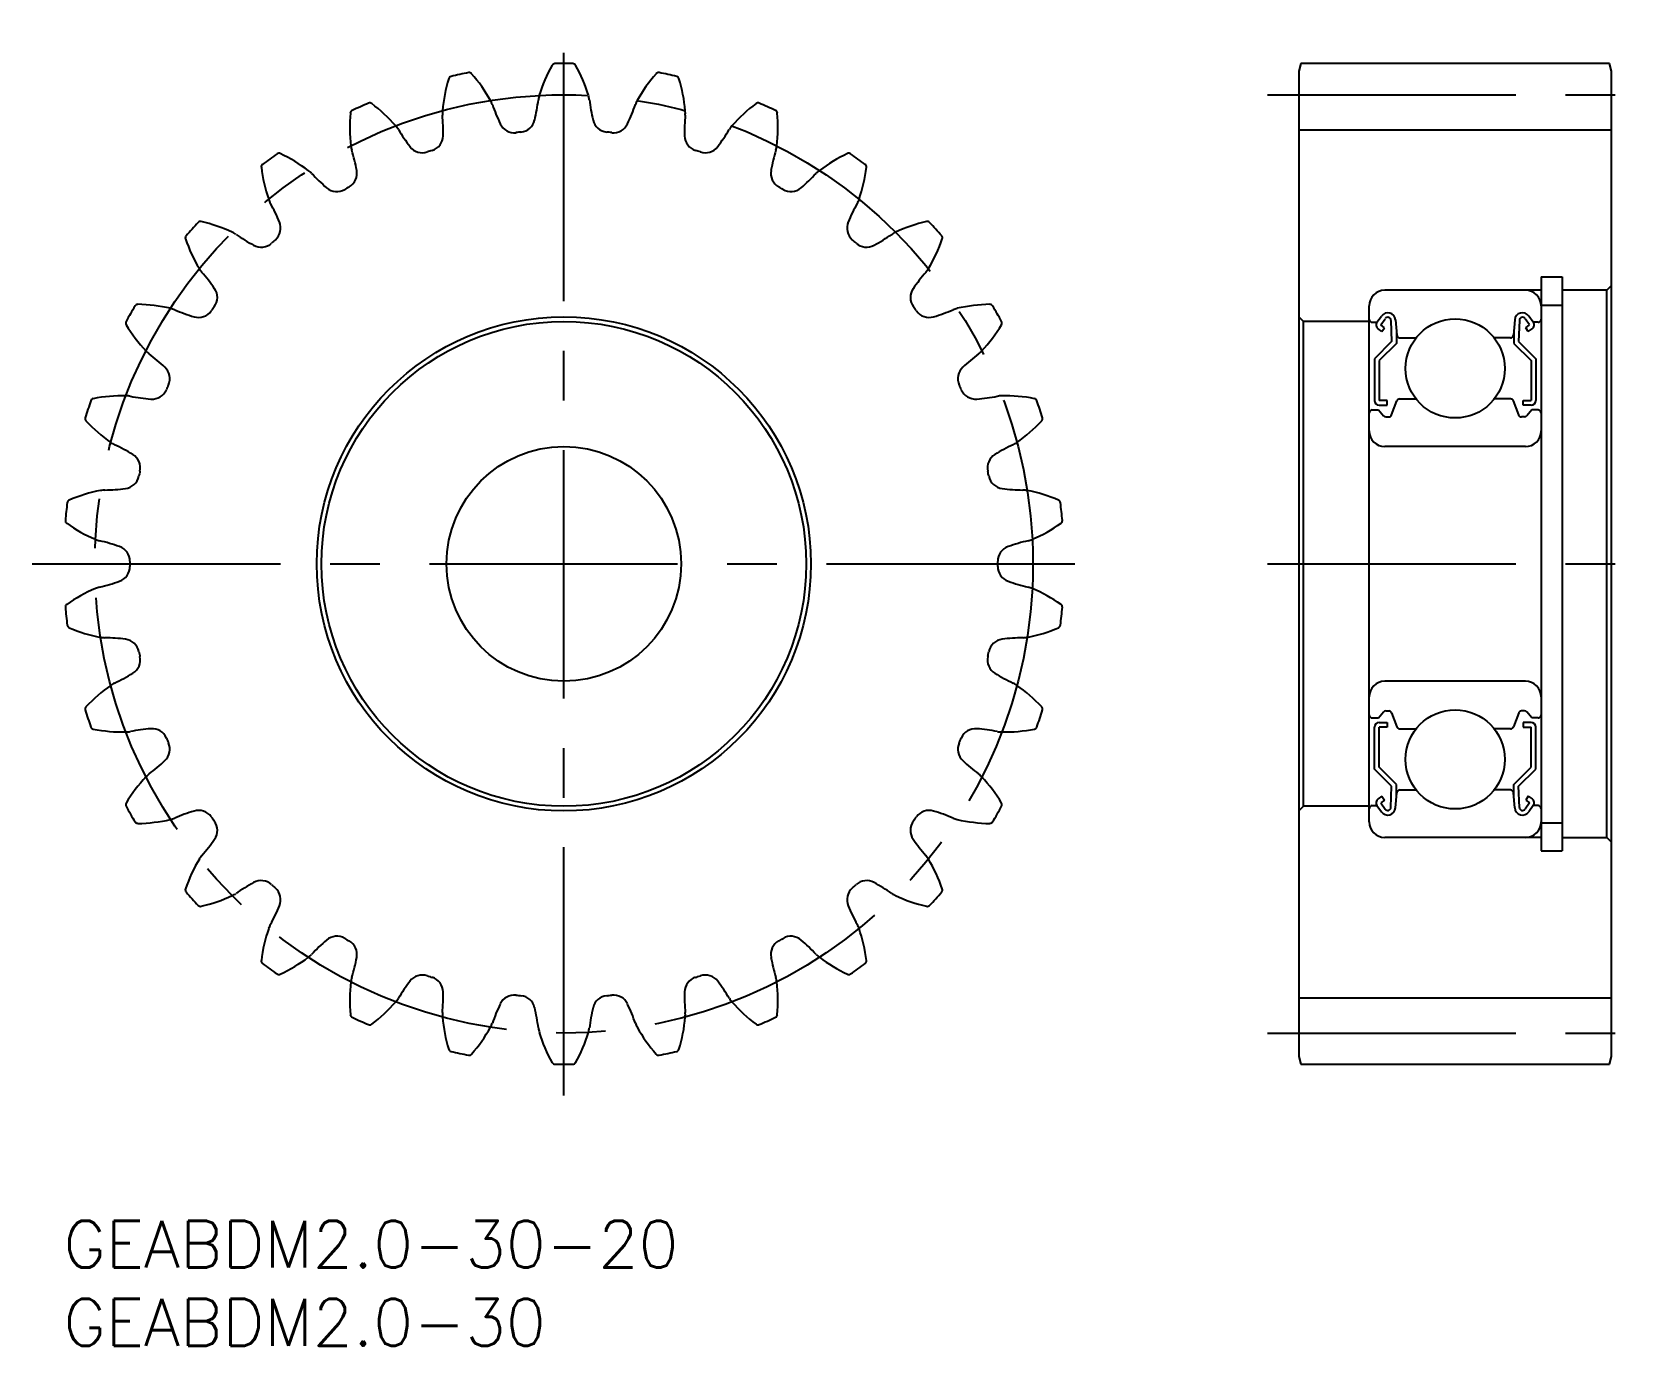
# Model space of a CAD drawing. Extents: x -2 to 101, y -8 to 76.
import ezdxf

# ---------------------------------------------------------------- set-up
doc = ezdxf.new("R2010")
doc.units = 0
doc.header["$LTSCALE"] = 0.5
doc.linetypes.add('CENTER', pattern=[50.8, 31.75, -6.35, 6.35, -6.35])
for name, color, linetype in [('MSM_CENTER', 1, 'CENTER'), ('MSM_CONTINUOUS', 7, 'CONTINUOUS'), ('MSM_PART_NUMBER', 7, 'CONTINUOUS')]:
    doc.layers.add(name, color=color, linetype=linetype)
doc.styles.get("Standard").update_dxf_attribs({"font": 'txt.shx', "height": 1, "bigfont": 'bigfont.shx'})

# ---------------------------------------------------------------- blocks, each defined once
blk = doc.blocks.new('*U3')
at = {"layer": 'MSM_PART_NUMBER'}
blk.add_text('GEABDM2.0-30', height=3, dxfattribs=at).set_placement((0, -8))
blk = doc.blocks.new('*U4')
at = {"layer": 'MSM_PART_NUMBER'}
blk.add_text('GEABDM2.0-30-20', height=3, dxfattribs=at).set_placement((0, -3))

msp = doc.modelspace()

# ---------------------------------------------------------------- linework, layer by layer
at = {"layer": 'MSM_CENTER'}
for p, q in [((32, 8), (32, 76)), ((77, 72), (101, 72)), ((-2, 42), (66, 42)), ((77, 42), (101, 42)), ((77, 12), (101, 12))]:
    msp.add_line(p, q, dxfattribs=at)
msp.add_circle((32, 42), 30, dxfattribs=at)
at = {"layer": 'MSM_CONTINUOUS'}
for p, q in [((79.13, 74), (79, 73.5)), ((79, 73.5), (79, 10.5)), ((98.87, 74), (79.13, 74)), ((99, 73.5), (98.87, 74)), ((99, 10.5), (99, 73.5)), ((79, 69.75), (99, 69.75)), ((94.5, 60.35), (95.85, 60.35)), ((94.5, 60.35), (94.5, 23.65)), ((95.85, 60.35), (95.85, 23.65)), ((99, 59.8), (98.7, 59.5)), ((94.5, 59.5), (84.5, 59.5)), ((98.7, 59.5), (95.85, 59.5)), ((98.7, 24.5), (98.7, 59.5)), ((79.3, 57.5), (79, 57.8)), ((83.5, 25.5), (83.5, 58.5)), ((83.5, 25.5), (83.5, 58.5)), ((84, 57.45), (84.28, 57.85)), ((84.25, 57.28), (84.53, 57.68)), ((93.75, 57.28), (93.47, 57.68)), ((94, 57.45), (93.72, 57.85)), ((94.5, 58.55), (95.85, 58.55)), ((83.5, 57.5), (79.3, 57.5)), ((79.3, 26.5), (79.3, 57.5)), ((83.7, 57.45), (84, 57.45)), ((84.32, 56.86), (84.07, 57.03)), ((84.49, 57.1), (84.25, 57.28)), ((84.32, 56.86), (84.49, 57.1)), ((84.89, 57.57), (84.94, 56.22)), ((85.19, 57.6), (85.27, 56.63)), ((85.24, 56.97), (85.24, 56.1)), ((92.81, 57.6), (92.73, 56.63)), ((92.76, 56.97), (92.76, 56.1)), ((93.11, 57.57), (93.06, 56.22)), ((93.51, 57.1), (93.75, 57.28)), ((93.68, 56.86), (93.51, 57.1)), ((93.68, 56.86), (93.93, 57.03)), ((94.3, 57.45), (94, 57.45)), ((84.94, 56.22), (83.84, 55.12)), ((85.24, 56.1), (84.14, 55)), ((85.47, 56.45), (86.49, 56.45)), ((92.53, 56.45), (91.51, 56.45)), ((92.76, 56.1), (93.86, 55)), ((93.06, 56.22), (94.16, 55.12)), ((83.84, 55.12), (83.84, 52.45)), ((84.14, 55), (84.14, 52.45)), ((93.86, 55), (93.86, 52.45)), ((94.16, 55.12), (94.16, 52.45)), ((85.45, 52.55), (86.49, 52.55)), ((92.55, 52.55), (91.51, 52.55)), ((83.7, 51.85), (84.1, 51.85)), ((84.1, 51.85), (84.42, 51.47)), ((84.66, 52.45), (84.14, 52.45)), ((84.14, 52.15), (84.66, 52.15)), ((84.66, 52.15), (84.66, 52.45)), ((84.93, 51.53), (85.26, 52.42)), ((93.07, 51.53), (92.74, 52.42)), ((93.34, 52.45), (93.86, 52.45)), ((93.34, 52.15), (93.34, 52.45)), ((93.86, 52.15), (93.34, 52.15)), ((93.9, 51.85), (93.58, 51.47)), ((94.3, 51.85), (93.9, 51.85)), ((84.57, 51.4), (84.75, 51.4)), ((93.43, 51.4), (93.25, 51.4)), ((93.5, 49.5), (84.5, 49.5)), ((93.5, 34.5), (84.5, 34.5)), ((94.5, 33.75), (94.5, 33.75)), ((83.7, 32.15), (84.1, 32.15)), ((84.1, 32.15), (84.42, 32.53)), ((84.57, 32.6), (84.75, 32.6)), ((84.93, 32.47), (85.26, 31.58)), ((93.07, 32.47), (92.74, 31.58)), ((93.43, 32.6), (93.25, 32.6)), ((93.9, 32.15), (93.58, 32.53)), ((94.3, 32.15), (93.9, 32.15)), ((83.84, 28.88), (83.84, 31.55)), ((84.14, 31.85), (84.66, 31.85)), ((84.14, 29), (84.14, 31.55)), ((84.66, 31.55), (84.14, 31.55)), ((84.66, 31.85), (84.66, 31.55)), ((85.45, 31.45), (86.49, 31.45)), ((92.55, 31.45), (91.51, 31.45)), ((93.86, 31.85), (93.34, 31.85)), ((93.34, 31.85), (93.34, 31.55)), ((93.34, 31.55), (93.86, 31.55)), ((93.86, 29), (93.86, 31.55)), ((94.16, 28.88), (94.16, 31.55)), ((84.94, 27.78), (83.84, 28.88)), ((85.24, 27.9), (84.14, 29)), ((92.76, 27.9), (93.86, 29)), ((93.06, 27.78), (94.16, 28.88)), ((85.24, 27.03), (85.24, 27.9)), ((92.76, 27.03), (92.76, 27.9)), ((84.32, 27.14), (84.07, 26.97)), ((84.49, 26.9), (84.25, 26.72)), ((84.32, 27.14), (84.49, 26.9)), ((84.89, 26.43), (84.94, 27.78)), ((85.19, 26.4), (85.27, 27.37)), ((85.47, 27.55), (86.49, 27.55)), ((92.53, 27.55), (91.51, 27.55)), ((92.81, 26.4), (92.73, 27.37)), ((93.11, 26.43), (93.06, 27.78)), ((93.68, 27.14), (93.51, 26.9)), ((93.51, 26.9), (93.75, 26.72)), ((93.68, 27.14), (93.93, 26.97)), ((79.3, 26.5), (79, 26.2)), ((83.5, 26.5), (79.3, 26.5)), ((83.7, 26.55), (84, 26.55)), ((84, 26.55), (84.28, 26.15)), ((84.25, 26.72), (84.53, 26.32)), ((93.75, 26.72), (93.47, 26.32)), ((94, 26.55), (93.72, 26.15)), ((94.3, 26.55), (94, 26.55)), ((94.5, 25.45), (95.85, 25.45)), ((94.5, 24.5), (84.5, 24.5)), ((95.85, 24.5), (98.7, 24.5)), ((98.7, 24.5), (99, 24.2)), ((94.5, 23.65), (95.85, 23.65)), ((79, 14.25), (99, 14.25)), ((79, 10.5), (79.13, 10)), ((98.87, 10), (99, 10.5)), ((79.13, 10), (98.87, 10))]:
    msp.add_line(p, q, dxfattribs=at)
for centre, radius in [((32, 42), 15.8), ((32, 42), 15.5), ((89, 54.5), 3.17), ((32, 42), 7.5), ((89, 29.5), 3.17)]:
    msp.add_circle(centre, radius, dxfattribs=at)
for centre, radius, start, end in [((24.83, 72.98), 0.2, 103.0335, 162.943), ((32, 42), 32, 100.9665, 103.0335), ((25.95, 73.22), 0.2, 41.057, 100.9665), ((18.56, 66.78), 10, 29, 41.057), ((39.99, 69.04), 10, 150.943, 163), ((31.43, 73.79), 0.2, 91.0335, 150.943), ((32, 42), 32, 88.9665, 91.0335), ((32.57, 73.79), 0.2, 29.057, 88.9665), ((24.01, 69.04), 10, 17, 29.057), ((45.44, 66.78), 10, 138.943, 151), ((38.05, 73.22), 0.2, 79.0335, 138.943), ((32, 42), 32, 76.9665, 79.0335), ((39.17, 72.98), 0.2, 17.057, 76.9665), ((34.2, 70.11), 10, 162.943, 175), ((29.8, 70.11), 10, 5, 17.057), ((32, 42), 32, 112.9665, 115.0335), ((19.59, 71.28), 0.2, 53.057, 112.9665), ((13.7, 63.45), 10, 41, 53.057), ((25.87, 70.83), 1.64, 19.0109, 29), ((38.77, 75.29), 12, 199.0502, 205.3635), ((18.46, 73.15), 12, 346.6365, 352.9498), ((32, 71.48), 1.64, 163, 172.9891), ((32, 71.48), 1.64, 7.0109, 17), ((45.54, 73.15), 12, 187.0502, 193.3635), ((25.23, 75.29), 12, 334.6365, 340.9498), ((38.13, 70.83), 1.64, 151, 160.9891), ((50.3, 63.45), 10, 126.943, 139), ((44.41, 71.28), 0.2, 67.0335, 126.943), ((32, 42), 32, 64.9665, 67.0335), ((28.31, 69.95), 10, 174.943, 187), ((18.54, 70.81), 0.2, 115.0335, 174.943), ((25.87, 70.83), 1.64, 175, 184.9891), ((12.28, 69.66), 12, 358.6365, 4.9498), ((28.83, 70.57), 1, 205.3635, 276.3376), ((29.16, 70.61), 1, 275.6624, 346.6365), ((34.84, 70.61), 1, 193.3635, 264.3376), ((35.17, 70.57), 1, 263.6624, 334.6365), ((51.72, 69.66), 12, 175.0502, 181.3635), ((38.13, 70.83), 1.64, 355.0109, 5), ((45.46, 70.81), 0.2, 5.057, 64.9665), ((35.69, 69.95), 10, 353, 5.057), ((20.01, 68.93), 1.64, 31.0109, 41), ((31.7, 75.97), 12, 211.0502, 217.3635), ((23.28, 69.39), 1, 287.6624, 358.6365), ((32, 42), 27.75, 95.6624, 96.3376), ((32, 42), 27.75, 83.6624, 84.3376), ((40.72, 69.39), 1, 181.3635, 252.3376), ((32.3, 75.97), 12, 322.6365, 328.9498), ((43.99, 68.93), 1.64, 139, 148.9891), ((32, 42), 32, 124.9665, 127.0335), ((13.78, 68.06), 0.2, 65.057, 124.9665), ((9.64, 59.17), 10, 53, 65.057), ((20.01, 68.93), 1.64, 187, 196.9891), ((6.96, 64.95), 12, 10.6365, 16.9498), ((22.95, 69.29), 1, 217.3635, 288.3376), ((32, 42), 27.75, 107.6624, 108.3376), ((32, 42), 27.75, 71.6624, 72.3376), ((41.05, 69.29), 1, 251.6624, 322.6365), ((57.04, 64.95), 12, 163.0502, 169.3635), ((43.99, 68.93), 1.64, 343.0109, 353), ((54.36, 59.17), 10, 114.943, 127), ((50.22, 68.06), 0.2, 55.0335, 114.943), ((32, 42), 32, 52.9665, 55.0335), ((12.85, 67.39), 0.2, 127.0335, 186.943), ((22.58, 68.57), 10, 186.943, 199), ((14.67, 65.85), 1.64, 43.0109, 53), ((24.64, 75.16), 12, 223.0502, 229.3635), ((17.77, 66.98), 1, 299.6624, 10.6365), ((46.23, 66.98), 1, 169.3635, 240.3376), ((39.36, 75.16), 12, 310.6365, 316.9498), ((49.33, 65.85), 1.64, 127, 136.9891), ((41.42, 68.57), 10, 341, 353.057), ((51.15, 67.39), 0.2, 353.057, 52.9665), ((17.48, 66.81), 1, 229.3635, 300.3376), ((32, 42), 27.75, 119.6624, 120.3376), ((32, 42), 27.75, 59.6624, 60.3376), ((46.52, 66.81), 1, 239.6624, 310.6365), ((14.67, 65.85), 1.64, 199, 208.9891), ((2.74, 59.24), 12, 22.6365, 28.9498), ((61.26, 59.24), 12, 151.0502, 157.3635), ((49.33, 65.85), 1.64, 331.0109, 341), ((8.76, 63.7), 0.2, 77.057, 136.9665), ((6.56, 54.15), 10, 65, 77.057), ((12.89, 63.48), 1, 311.6624, 22.6365), ((51.11, 63.48), 1, 157.3635, 228.3376), ((57.44, 54.15), 10, 102.943, 115), ((55.24, 63.7), 0.2, 43.0335, 102.943), ((7.99, 62.85), 0.2, 139.0335, 198.943), ((32, 42), 32, 136.9665, 139.0335), ((10.09, 61.73), 1.64, 55.0109, 65), ((17.91, 72.91), 12, 235.0502, 241.3635), ((46.09, 72.91), 12, 298.6365, 304.9498), ((53.91, 61.73), 1.64, 115, 124.9891), ((32, 42), 32, 40.9665, 43.0335), ((56.01, 62.85), 0.2, 341.057, 40.9665), ((17.26, 66.03), 10, 198.943, 211), ((12.64, 63.25), 1, 241.3635, 312.3376), ((32, 42), 27.75, 131.6624, 132.3376), ((32, 42), 27.75, 47.6624, 48.3376), ((51.36, 63.25), 1, 227.6624, 298.6365), ((46.74, 66.03), 10, 329, 341.057), ((10.09, 61.73), 1.64, 211, 220.9891), ((53.91, 61.73), 1.64, 319.0109, 329), ((-0.21, 52.78), 12, 34.6365, 40.9498), ((64.21, 52.78), 12, 139.0502, 145.3635), ((8.84, 59.04), 1, 323.6624, 34.6365), ((55.16, 59.04), 1, 145.3635, 216.3376), ((84.5, 58.5), 1, 90, 180), ((93.5, 58.5), 1, 0, 90), ((32, 42), 32, 148.9665, 151.0335), ((4.75, 58.39), 0.2, 89.057, 148.9665), ((4.59, 48.6), 10, 77, 89.057), ((6.47, 56.74), 1.64, 67.0109, 77), ((11.79, 69.3), 12, 247.0502, 253.3635), ((8.64, 58.76), 1, 253.3635, 324.3376), ((32, 42), 27.75, 143.6624, 144.3376), ((32, 42), 27.75, 35.6624, 36.3376), ((55.36, 58.76), 1, 215.6624, 286.6365), ((52.21, 69.3), 12, 286.6365, 292.9498), ((57.53, 56.74), 1.64, 103, 112.9891), ((59.41, 48.6), 10, 90.943, 103), ((59.25, 58.39), 0.2, 31.0335, 90.943), ((32, 42), 32, 28.9665, 31.0335), ((84.69, 57.56), 0.5, 5.065, 144.9356), ((84.69, 57.57), 0.2, 2.1312, 144.9367), ((93.31, 57.56), 0.5, 35.0644, 174.935), ((93.31, 57.57), 0.2, 35.0633, 177.8688), ((4.18, 57.4), 0.2, 151.0335, 210.943), ((12.58, 62.44), 10, 210.943, 223), ((51.42, 62.44), 10, 317, 329.057), ((59.82, 57.4), 0.2, 329.057, 28.9665), ((83.7, 57.65), 0.2, 180, 270), ((84.25, 57.28), 0.3, 144.9356, 235.0377), ((93.75, 57.28), 0.3, 304.9623, 35.0644), ((94.3, 57.65), 0.2, 270, 0), ((85.47, 56.65), 0.2, 185.065, 270), ((92.53, 56.65), 0.2, 270, 354.935), ((6.47, 56.74), 1.64, 223, 232.9891), ((-1.75, 45.85), 12, 46.6365, 52.9498), ((65.75, 45.85), 12, 127.0502, 133.3635), ((57.53, 56.74), 1.64, 307.0109, 317), ((5.8, 53.85), 1, 335.6624, 46.6365), ((58.2, 53.85), 1, 133.3635, 204.3376), ((1.94, 52.37), 0.2, 101.057, 160.9665), ((3.82, 42.75), 10, 89, 101.057), ((3.96, 51.11), 1.64, 79.0109, 89), ((6.56, 64.5), 12, 259.0502, 265.3635), ((5.67, 53.54), 1, 265.3635, 336.3376), ((32, 42), 27.75, 155.6624, 156.3376), ((32, 42), 27.75, 23.6624, 24.3376), ((58.33, 53.54), 1, 203.6624, 274.6365), ((57.44, 64.5), 12, 274.6365, 280.9498), ((60.04, 51.11), 1.64, 91, 100.9891), ((60.18, 42.75), 10, 78.943, 91), ((62.06, 52.37), 0.2, 19.0335, 78.943), ((85.45, 52.35), 0.2, 90, 159.9703), ((92.55, 52.35), 0.2, 20.0297, 90), ((32, 42), 32, 160.9665, 163.0335), ((32, 42), 32, 16.9665, 19.0335), ((83.7, 51.65), 0.2, 90, 180), ((84.14, 52.45), 0.3, 180, 270), ((84.75, 51.6), 0.2, 270, 339.9703), ((93.25, 51.6), 0.2, 200.0297, 270), ((93.86, 52.45), 0.3, 270, 0), ((94.3, 51.65), 0.2, 0, 90), ((1.58, 51.28), 0.2, 163.0335, 222.943), ((8.76, 57.96), 10, 222.943, 235), ((55.24, 57.96), 10, 305, 317.057), ((62.42, 51.28), 0.2, 317.057, 16.9665), ((84.5, 50.5), 1, 180, 270), ((84.57, 51.6), 0.2, 219.997, 270), ((93.43, 51.6), 0.2, 270, 320.003), ((93.5, 50.5), 1, 270, 0), ((3.96, 51.11), 1.64, 235, 244.9891), ((-1.81, 38.75), 12, 58.6365, 64.9498), ((65.81, 38.75), 12, 115.0502, 121.3635), ((60.04, 51.11), 1.64, 295.0109, 305), ((3.91, 48.14), 1, 347.6624, 58.6365), ((60.09, 48.14), 1, 121.3635, 192.3376), ((3.84, 47.81), 1, 277.3635, 348.3376), ((32, 42), 27.75, 167.6624, 168.3376), ((32, 42), 27.75, 11.6624, 12.3376), ((60.16, 47.81), 1, 191.6624, 262.6365), ((4.28, 36.88), 10, 101, 113.057), ((2.68, 45.08), 1.64, 91.0109, 101), ((2.43, 58.72), 12, 271.0502, 277.3635), ((61.57, 58.72), 12, 262.6365, 268.9498), ((61.32, 45.08), 1.64, 79, 88.9891), ((59.72, 36.88), 10, 66.943, 79), ((32, 42), 32, 172.9665, 175.0335), ((0.44, 45.89), 0.2, 113.057, 172.9665), ((63.56, 45.89), 0.2, 7.0335, 66.943), ((32, 42), 32, 4.9665, 7.0335), ((0.32, 44.75), 0.2, 175.0335, 234.943), ((5.95, 52.78), 10, 234.943, 247), ((58.05, 52.78), 10, 293, 305.057), ((63.68, 44.75), 0.2, 305.057, 4.9665), ((2.68, 45.08), 1.64, 247, 256.9891), ((-0.4, 31.79), 12, 70.6365, 76.9498), ((64.4, 31.79), 12, 103.0502, 109.3635), ((61.32, 45.08), 1.64, 283.0109, 293), ((3.25, 42.17), 1, 359.6624, 70.6365), ((60.75, 42.17), 1, 109.3635, 180.3376), ((3.25, 41.83), 1, 289.3635, 0.3376), ((32, 42), 27.75, 179.6624, 180.3376), ((32, 42), 27.75, 359.6624, 0.3376), ((60.75, 41.83), 1, 179.6624, 250.6365), ((5.95, 31.22), 10, 113, 125.057), ((2.68, 38.92), 1.64, 103.0109, 113), ((-0.4, 52.21), 12, 283.0502, 289.3635), ((64.4, 52.21), 12, 250.6365, 256.9498), ((61.32, 38.92), 1.64, 67, 76.9891), ((58.05, 31.22), 10, 54.943, 67), ((0.32, 39.25), 0.2, 125.057, 184.9665), ((32, 42), 32, 184.9665, 187.0335), ((32, 42), 32, 352.9665, 355.0335), ((63.68, 39.25), 0.2, 355.0335, 54.943), ((0.44, 38.11), 0.2, 187.0335, 246.943), ((4.28, 47.12), 10, 246.943, 259), ((2.68, 38.92), 1.64, 259, 268.9891), ((2.43, 25.28), 12, 82.6365, 88.9498), ((3.84, 36.19), 1, 11.6624, 82.6365), ((60.16, 36.19), 1, 97.3635, 168.3376), ((61.57, 25.28), 12, 91.0502, 97.3635), ((61.32, 38.92), 1.64, 271.0109, 281), ((59.72, 47.12), 10, 281, 293.057), ((63.56, 38.11), 0.2, 293.057, 352.9665), ((3.91, 35.86), 1, 301.3635, 12.3376), ((32, 42), 27.75, 191.6624, 192.3376), ((60.09, 35.86), 1, 167.6624, 238.6365), ((32, 42), 27.75, 347.6624, 348.3376), ((8.76, 26.04), 10, 125, 137.057), ((3.96, 32.89), 1.64, 115.0109, 125), ((-1.81, 45.25), 12, 295.0502, 301.3635), ((65.81, 45.25), 12, 238.6365, 244.9498), ((60.04, 32.89), 1.64, 55, 64.9891), ((55.24, 26.04), 10, 42.943, 55), ((84.5, 33.5), 1, 90, 180), ((93.5, 33.5), 1, 0, 90), ((1.58, 32.72), 0.2, 137.057, 196.9665), ((32, 42), 32, 196.9665, 199.0335), ((32, 42), 32, 340.9665, 343.0335), ((62.42, 32.72), 0.2, 343.0335, 42.943), ((83.7, 32.35), 0.2, 180, 270), ((84.57, 32.4), 0.2, 90, 140.003), ((84.75, 32.4), 0.2, 20.0297, 90), ((93.25, 32.4), 0.2, 90, 159.9703), ((93.43, 32.4), 0.2, 39.997, 90), ((94.3, 32.35), 0.2, 270, 0), ((1.94, 31.63), 0.2, 199.0335, 258.943), ((3.82, 41.25), 10, 258.943, 271), ((3.96, 32.89), 1.64, 271, 280.9891), ((6.56, 19.5), 12, 94.6365, 100.9498), ((5.67, 30.46), 1, 23.6624, 94.6365), ((58.33, 30.46), 1, 85.3635, 156.3376), ((57.44, 19.5), 12, 79.0502, 85.3635), ((60.04, 32.89), 1.64, 259.0109, 269), ((60.18, 41.25), 10, 269, 281.057), ((62.06, 31.63), 0.2, 281.057, 340.9665), ((84.14, 31.55), 0.3, 90, 180), ((85.45, 31.65), 0.2, 200.0297, 270), ((92.55, 31.65), 0.2, 270, 339.9703), ((93.86, 31.55), 0.3, 0, 90), ((5.8, 30.15), 1, 313.3635, 24.3376), ((32, 42), 27.75, 203.6624, 204.3376), ((58.2, 30.15), 1, 155.6624, 226.6365), ((32, 42), 27.75, 335.6624, 336.3376), ((-1.75, 38.15), 12, 307.0502, 313.3635), ((65.75, 38.15), 12, 226.6365, 232.9498), ((12.58, 21.56), 10, 137, 149.057), ((6.47, 27.26), 1.64, 127.0109, 137), ((57.53, 27.26), 1.64, 43, 52.9891), ((51.42, 21.56), 10, 30.943, 43), ((84.25, 26.72), 0.3, 124.9623, 215.0644), ((85.47, 27.35), 0.2, 90, 174.935), ((92.53, 27.35), 0.2, 5.065, 90), ((93.75, 26.72), 0.3, 324.9356, 55.0377), ((4.18, 26.6), 0.2, 149.057, 208.9665), ((32, 42), 32, 208.9665, 211.0335), ((11.79, 14.7), 12, 106.6365, 112.9498), ((8.64, 25.24), 1, 35.6624, 106.6365), ((32, 42), 27.75, 215.6624, 216.3376), ((32, 42), 27.75, 323.6624, 324.3376), ((55.36, 25.24), 1, 73.3635, 144.3376), ((52.21, 14.7), 12, 67.0502, 73.3635), ((32, 42), 32, 328.9665, 331.0335), ((59.82, 26.6), 0.2, 331.0335, 30.943), ((83.7, 26.35), 0.2, 90, 180), ((84.69, 26.44), 0.5, 215.0644, 354.935), ((84.69, 26.43), 0.2, 215.0633, 357.8688), ((93.31, 26.44), 0.5, 185.065, 324.9356), ((93.31, 26.43), 0.2, 182.1312, 324.9367), ((94.3, 26.35), 0.2, 0, 90), ((4.75, 25.61), 0.2, 211.0335, 270.943), ((4.59, 35.4), 10, 270.943, 283), ((6.47, 27.26), 1.64, 283, 292.9891), ((8.84, 24.96), 1, 325.3635, 36.3376), ((55.16, 24.96), 1, 143.6624, 214.6365), ((57.53, 27.26), 1.64, 247.0109, 257), ((59.41, 35.4), 10, 257, 269.057), ((59.25, 25.61), 0.2, 269.057, 328.9665), ((84.5, 25.5), 1, 180, 270), ((93.5, 25.5), 1, 270, 0), ((-0.21, 31.22), 12, 319.0502, 325.3635), ((64.21, 31.22), 12, 214.6365, 220.9498), ((17.26, 17.97), 10, 149, 161.057), ((10.09, 22.27), 1.64, 139.0109, 149), ((53.91, 22.27), 1.64, 31, 40.9891), ((46.74, 17.97), 10, 18.943, 31), ((12.64, 20.75), 1, 47.6624, 118.6365), ((51.36, 20.75), 1, 61.3635, 132.3376), ((7.99, 21.15), 0.2, 161.057, 220.9665), ((32, 42), 32, 220.9665, 223.0335), ((6.56, 29.85), 10, 282.943, 295), ((10.09, 22.27), 1.64, 295, 304.9891), ((17.91, 11.09), 12, 118.6365, 124.9498), ((32, 42), 27.75, 227.6624, 228.3376), ((12.89, 20.52), 1, 337.3635, 48.3376), ((51.11, 20.52), 1, 131.6624, 202.6365), ((32, 42), 27.75, 311.6624, 312.3376), ((46.09, 11.09), 12, 55.0502, 61.3635), ((53.91, 22.27), 1.64, 235.0109, 245), ((57.44, 29.85), 10, 245, 257.057), ((32, 42), 32, 316.9665, 319.0335), ((56.01, 21.15), 0.2, 319.0335, 18.943), ((8.76, 20.3), 0.2, 223.0335, 282.943), ((2.74, 24.76), 12, 331.0502, 337.3635), ((61.26, 24.76), 12, 202.6365, 208.9498), ((55.24, 20.3), 0.2, 257.057, 316.9665), ((22.58, 15.43), 10, 161, 173.057), ((14.67, 18.15), 1.64, 151.0109, 161), ((49.33, 18.15), 1.64, 19, 28.9891), ((41.42, 15.43), 10, 6.943, 19), ((24.64, 8.84), 12, 130.6365, 136.9498), ((17.48, 17.19), 1, 59.6624, 130.6365), ((32, 42), 27.75, 239.6624, 240.3376), ((17.77, 17.02), 1, 349.3635, 60.3376), ((46.23, 17.02), 1, 119.6624, 190.6365), ((32, 42), 27.75, 299.6624, 300.3376), ((46.52, 17.19), 1, 49.3635, 120.3376), ((39.36, 8.84), 12, 43.0502, 49.3635), ((12.85, 16.61), 0.2, 173.057, 232.9665), ((9.64, 24.83), 10, 294.943, 307), ((14.67, 18.15), 1.64, 307, 316.9891), ((6.96, 19.05), 12, 343.0502, 349.3635), ((57.04, 19.05), 12, 190.6365, 196.9498), ((49.33, 18.15), 1.64, 223.0109, 233), ((54.36, 24.83), 10, 233, 245.057), ((51.15, 16.61), 0.2, 307.0335, 6.943), ((32, 42), 32, 232.9665, 235.0335), ((13.78, 15.94), 0.2, 235.0335, 294.943), ((20.01, 15.07), 1.64, 163.0109, 173), ((22.95, 14.71), 1, 71.6624, 142.6365), ((32, 42), 27.75, 251.6624, 252.3376), ((23.28, 14.61), 1, 1.3635, 72.3376), ((40.72, 14.61), 1, 107.6624, 178.6365), ((32, 42), 27.75, 287.6624, 288.3376), ((41.05, 14.71), 1, 37.3635, 108.3376), ((43.99, 15.07), 1.64, 7, 16.9891), ((50.22, 15.94), 0.2, 245.057, 304.9665), ((32, 42), 32, 304.9665, 307.0335), ((28.31, 14.05), 10, 173, 185.057), ((31.7, 8.03), 12, 142.6365, 148.9498), ((12.28, 14.34), 12, 355.0502, 1.3635), ((28.83, 13.43), 1, 83.6624, 154.6365), ((35.17, 13.43), 1, 25.3635, 96.3376), ((51.72, 14.34), 12, 178.6365, 184.9498), ((32.3, 8.03), 12, 31.0502, 37.3635), ((35.69, 14.05), 10, 354.943, 7), ((13.7, 20.55), 10, 306.943, 319), ((20.01, 15.07), 1.64, 319, 328.9891), ((38.77, 8.71), 12, 154.6365, 160.9498), ((32, 42), 27.75, 263.6624, 264.3376), ((29.16, 13.39), 1, 13.3635, 84.3376), ((18.46, 10.85), 12, 7.0502, 13.3635), ((45.54, 10.85), 12, 166.6365, 172.9498), ((34.84, 13.39), 1, 95.6624, 166.6365), ((32, 42), 27.75, 275.6624, 276.3376), ((25.23, 8.71), 12, 19.0502, 25.3635), ((43.99, 15.07), 1.64, 211.0109, 221), ((50.3, 20.55), 10, 221, 233.057), ((18.54, 13.19), 0.2, 185.057, 244.9665), ((32, 42), 32, 244.9665, 247.0335), ((19.59, 12.72), 0.2, 247.0335, 306.943), ((25.87, 13.17), 1.64, 175.0109, 185), ((34.2, 13.89), 10, 185, 197.057), ((18.56, 17.22), 10, 318.943, 331), ((25.87, 13.17), 1.64, 331, 340.9891), ((38.13, 13.17), 1.64, 199.0109, 209), ((45.44, 17.22), 10, 209, 221.057), ((29.8, 13.89), 10, 342.943, 355), ((38.13, 13.17), 1.64, 355, 4.9891), ((44.41, 12.72), 0.2, 233.057, 292.9665), ((32, 42), 32, 292.9665, 295.0335), ((45.46, 13.19), 0.2, 295.0335, 354.943), ((32, 12.52), 1.64, 187.0109, 197), ((39.99, 14.96), 10, 197, 209.057), ((24.01, 14.96), 10, 330.943, 343), ((32, 12.52), 1.64, 343, 352.9891), ((24.83, 11.02), 0.2, 197.057, 256.9665), ((32, 42), 32, 256.9665, 259.0335), ((25.95, 10.78), 0.2, 259.0335, 318.943), ((38.05, 10.78), 0.2, 221.057, 280.9665), ((32, 42), 32, 280.9665, 283.0335), ((39.17, 11.02), 0.2, 283.0335, 342.943), ((31.43, 10.21), 0.2, 209.057, 268.9665), ((32, 42), 32, 268.9665, 271.0335), ((32.57, 10.21), 0.2, 271.0335, 330.943)]:
    msp.add_arc(centre, radius, start, end, dxfattribs=at)

# ---------------------------------------------------------------- block references
for name in ['*U4', '*U3']:
    msp.add_blockref(name, (0, 0), dxfattribs=at)

doc.saveas('drawing.dxf')
